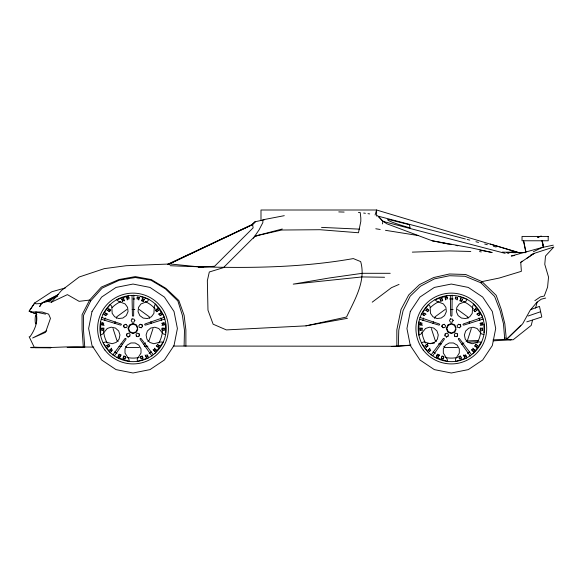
<?xml version="1.0" encoding="UTF-8"?>
<svg xmlns="http://www.w3.org/2000/svg" width="583" height="583" viewBox="0 0 583 583"><rect width="100%" height="100%" fill="white"/><g stroke="black" fill="none" stroke-linecap="round" stroke-linejoin="round"><path stroke-width="0.87" d="M30.841 347.679L50.998 347.679L35.148 347.33C51.166 348.321 67.264 346.054 83.325 347.023L93.776 347.053M165.645 332.806L165.681 323.973M483.956 332.806L483.992 323.973M100.633 335.225L100.706 321.758M418.937 335.225L419.017 321.758M162.409 328.178L161.921 328.193L161.877 330.095L162.373 330.08L162.409 328.178L164.268 328.222L164.231 330.124L163.736 330.138M480.72 328.178L480.232 328.193L480.188 330.095L480.684 330.08L480.72 328.178L482.578 328.222L482.542 330.124L482.046 330.138M410.986 345.063L396.834 346.28L184.111 346.04L184.483 330.342L182.45 315.571L177.866 300.959L165.346 288.804L151.019 280.263L135.336 277.501L119.165 280.263L102.193 288.089L90.7 300.879L83.464 315.527L83.464 329.803L84.768 347.235L67.162 347.439M398.32 346.142L398.779 330.131L403.108 310.535L410.221 296.128L420.518 286.202L434.371 278.9L449.529 275.723L465.066 276.284L480.975 282.835L494.646 296.499L500.076 310.535L503.442 323.645L504.754 339.364L511 339.736L504.754 339.364L493.065 339.853M129.863 336.005L127.99 337.032L129.863 336.005L130.038 334.197L128.559 333.119L126.686 334.146M448.167 336.005L446.294 337.032L448.167 336.005L448.349 334.197L446.87 333.119L444.997 334.146M126.511 335.954L126.905 333.855M444.814 335.954L445.208 333.855M504.754 339.364L505.002 337.579M102.397 325.001L101.624 324.746L101.908 322.873L103.687 323.106L103.402 324.979L104.175 325.234M420.707 325.001L419.935 324.746L420.212 322.873L421.99 323.106L421.713 324.979L422.486 325.234M347.439 318.311L305.937 325.853L226.372 329.905L213.138 324.206L207.971 310.171L207.344 280.722L209.312 271.991L223.413 267.663L255.048 236.108L281.771 230.023L319.943 229.717L358.472 232.748L360.819 221.351L360.819 218.006L360.228 212.555L358.436 212.504M139.155 298.241L139.155 297.425L137.289 297.111L136.954 298.882L138.827 299.188L138.827 300.005M138.827 299.188L139.155 297.425M457.466 298.241L457.466 297.425L455.593 297.111L455.265 298.882L457.138 299.188L457.138 300.005M457.138 299.188L457.466 297.425M382.448 223.908L382.995 221.402L378.367 216.22L465.365 238.979M532.534 320.205L531.215 325.401L513.193 339.736L493.182 340.844M535.602 308.086L537.132 302.023M141.786 300.413L141.647 300.886L143.44 301.513L144.19 299.276L142.398 298.656L141.786 300.413L143.578 301.032M142.267 299.13L142.398 298.656M144.059 299.757L144.19 299.276M460.096 300.413L459.958 300.886L461.751 301.513L462.501 299.276L460.708 298.656L460.096 300.413L461.882 301.032M460.577 299.13L460.708 298.656M462.363 299.757L462.501 299.276M125.075 358.283L124.908 358.749L123.093 358.195L123.793 355.951L125.002 356.315M124.908 358.749L125.607 356.497M443.386 358.283L443.218 358.749L441.404 358.195L442.103 355.951L443.313 356.315M443.218 358.749L443.918 356.497M375.088 215.018L376.589 210.004L519.205 252.811M114.669 323.478L115.215 321.794M116.301 318.427L116.848 316.744L126.846 309.471M125.731 324.221L127.283 325.693L126.715 327.435L124.602 327.712L123.392 326.349L123.771 325.19M124.944 327.821L123.734 326.465L124.303 324.724L126.074 324.337M153.016 328.521L149.197 340.297L147.769 341.332M432.98 323.478L433.519 321.794M434.612 318.427L435.158 316.744L445.15 309.471M444.042 324.221L445.594 325.693L445.026 327.435L442.912 327.712L441.703 326.349L442.082 325.19M443.255 327.821L442.045 326.465L442.614 324.724L444.384 324.337M471.319 328.521L467.5 340.297L466.072 341.332M123.093 358.195L123.261 357.736M441.404 358.195L441.571 357.736M136.874 331.37L137.763 329.235M455.185 331.37L456.074 329.235M56.93 295.668L41.014 303.495L39.695 306.585L42.173 302.912L58.264 294.546M118.05 356.432L119.296 354.151L120.994 354.996L119.748 357.277L118.05 356.432L118.531 355.768M119.748 357.277L120.994 354.996M436.361 356.432L437.607 354.151L439.305 354.996L438.052 357.277L436.361 356.432L436.842 355.768M438.052 357.277L439.305 354.996M107.76 314.186L106.981 313.931L106.113 315.614L104.539 314.754L105.414 313.071L106.186 313.326M426.064 314.186L425.291 313.931L424.417 315.614L422.85 314.754L423.717 313.071L424.497 313.326M134.855 320.242L133.937 322.173L132.108 322.173L131.197 320.606L132.108 318.675M453.166 320.242L452.248 322.173L450.419 322.173L449.508 320.606L450.419 318.675M112.774 355.032L125.01 338.541L125.862 338.402L125.994 339.262L114.443 355.856M431.085 355.032L443.313 338.541L444.166 338.402L444.304 339.262L432.754 355.856M148.847 299.312L147.506 301.404L140.984 303.954L138.514 307.358L138.054 311.665L139.818 315.614L143.214 318.085L147.514 318.551L151.456 316.773L153.919 313.377L154.327 306.366L155.304 304.013L164.18 316.416M467.151 299.312L465.817 301.404L459.287 303.954L456.824 307.358L456.358 311.665L458.129 315.614L461.525 318.085L465.817 318.551L469.76 316.773L472.23 313.377L472.638 306.366L473.615 304.013L482.491 316.416M34.747 302.92L29.15 311.191L36.787 314.201L29.15 311.191L34.747 302.92L51.778 291.77L65.405 287.907M158.824 345.289L159.21 345.595L158.131 347.155L156.601 346.098L157.68 344.538L157.293 344.232M477.134 345.289L477.521 345.595L476.435 347.155L474.912 346.098L475.99 344.538L475.604 344.232M111.615 348.168L111.134 348.831L112.461 350.179L111.164 351.418L109.83 350.062L110.311 349.406M111.164 351.418L111.637 350.755M429.919 348.168L429.445 348.831L430.771 350.179L429.474 351.418L428.141 350.062L428.622 349.406M429.474 351.418L429.948 350.755M102.899 314.39L110.194 304.421L111.761 306.345L112.169 313.348L114.64 316.751L118.582 318.522L122.875 318.056L126.271 315.585L128.041 311.635L127.575 307.328L125.112 303.932L118.582 301.375L116.651 299.72L128.603 295.909M421.21 314.39L428.498 304.421L430.072 306.345L430.48 313.348L432.943 316.751L436.886 318.522L441.185 318.056L444.581 315.585L446.345 311.635L445.886 307.328L443.415 303.932L436.893 301.375L434.962 299.72L446.913 295.909M154.677 353.75L163.174 342.177L160.638 341.973L153.861 343.751L149.867 342.454L146.967 339.24L146.085 335.006L147.375 331.006L150.582 328.098L154.808 327.209L158.802 328.513L163.24 333.935L165.638 334.569M472.988 353.75L481.478 342.177L478.949 341.973L472.172 343.751L468.178 342.454L465.278 339.24L464.389 335.006L465.686 331.006L468.892 328.098L473.119 327.209L477.113 328.513L481.551 333.935L483.948 334.569M109.466 311.759L107.578 310.36L108.722 308.844L110.121 309.872M109.057 311.49L110.202 309.974L110.61 310.251L109.852 311.256M427.776 311.759L425.889 310.36L427.033 308.844L427.448 309.121M427.368 311.49L428.512 309.974L428.92 310.251L428.155 311.256M253.372 238.25L259.114 229.782L262.86 222.56L262.86 219.791L284.278 215.674M480.975 282.835L481.966 281.604L499.245 278.047L521.384 271.314L520.743 262.379L522.011 261.184M42.173 302.912L47.595 301.484L51.472 302.176L61.528 290.436L79.135 277.027L104.284 268.639L126.11 265.724L170.163 263.975L203.212 267.284M141.45 327.712L139.337 327.435L138.769 325.693L140.321 324.221M141.108 327.821L142.66 326.349M459.761 327.712L457.64 327.435L457.079 325.693L458.624 324.221M459.419 327.821L460.964 326.349M168.742 264.223L252.614 224.637L255.245 221.722L264.646 219.689M155.741 349.406L156.222 350.062L154.896 351.418L153.591 350.179L154.918 348.831L154.444 348.168M474.052 349.406L474.533 350.062L473.207 351.418L471.902 350.179L473.228 348.831L472.755 348.168M396.834 346.28L396.834 329.905L401.002 309.478L408.712 294.962L419.439 284.657L433.672 277.537L449.435 273.981L465.7 274.491L481.966 281.604L496.199 295.326L501.278 309.558L504.834 323.791L506.365 339.554L520.874 325.35M506.365 339.554L522.63 323.856L530.034 310.477L536.681 302.504L541.25 299.196L545.681 298.051M109.83 350.062L111.134 348.831M428.141 350.062L429.445 348.831M168.757 264.223L252.118 224.637L255.245 221.722L251.878 224.637M109.844 345.792L107.928 347.155L106.842 345.595L107.236 345.289M106.842 345.595L108.759 344.232L109.48 345.274M107.928 347.155L108.314 346.849M428.155 345.792L426.239 347.155L425.153 345.595L425.539 345.289M425.153 345.595L427.069 344.232L427.791 345.274M426.239 347.155L426.625 346.849M155.85 309.974L157.33 308.844L158.474 310.36L157.002 311.49L156.587 311.759L155.442 310.251L155.85 309.974L157.002 311.49M474.161 309.974L475.641 308.844L476.785 310.36L475.313 311.49L474.897 311.759L473.753 310.251L474.161 309.974L475.313 311.49M372.231 302.169L391.506 287.652L399.042 284.409M136.4 336.296L136.007 334.197L137.486 333.119L139.359 334.146M136.189 336.005L137.85 336.741L139.33 335.662L139.148 333.855M138.557 336.675L139.33 335.662M143.484 344.451L145.626 342.891M454.711 336.296L454.317 334.197L455.797 333.119L457.67 334.146M454.5 336.005L456.161 336.741L457.64 335.662L457.458 333.855M456.868 336.675L457.64 335.662M461.794 344.451L463.937 342.891M534.851 300.675L540.368 296.9L544.26 296.033L547.583 287.12L548.53 277.056L544.777 264.354L545.491 256.046L553.85 246.988L534.086 253.401L530.311 255.303M526.689 258.422L534.086 253.401L520.743 262.379M156.922 309.121L157.33 308.844M158.066 310.63L158.474 310.36M475.232 309.121L475.641 308.844M476.377 310.63L476.785 310.36M101.355 334.78L102.797 333.899L107.243 328.469L111.229 327.172L115.463 328.061L118.662 330.962L119.96 334.963L119.07 339.197L116.17 342.41L112.184 343.708L105.406 341.937L103.096 342.833M419.665 334.78L421.108 333.899L425.554 328.469L429.54 327.172L433.767 328.061L436.973 330.962L438.27 334.963L437.381 339.197L434.481 342.41L430.494 343.708L423.717 341.937L421.407 342.833M159.072 313.931L160.646 313.071L161.52 314.754L159.946 315.614L159.072 313.931L158.299 314.186M477.382 313.931L478.956 313.071L479.824 314.754L478.257 315.614L477.382 313.931L476.61 314.186M57.775 296.098L47.595 301.484L51.77 299.779M46.713 330.787L32.619 337.994L45.54 332.368L50.466 318.384L48.615 314.128L42.158 312L30.651 311.963M145.83 356.621L146.311 357.277L148.002 356.432L147.237 354.807L145.539 355.659L145.065 354.996M464.141 356.621L464.622 357.277L466.313 356.432L465.547 354.807L463.849 355.659L463.376 354.996M533.372 251.732L542.168 247.491L553.252 245.173M51.472 302.176L67.395 294.626L79.135 301.338L89.614 300.077L101.347 287.084L118.954 279.541L135.3 276.604L151.23 279.541L165.9 288.345L178.821 300.478L184.111 315.294L185.89 329.905L185.89 346.28M167.583 264.31L252.118 224.637M164.967 318.996L145.393 325.139L144.628 324.746L145.014 323.973L164.1 317.356M483.271 318.996L463.704 325.139L462.931 324.746L463.325 323.973L482.403 317.356M136.582 332.084L133.026 333.563L129.47 332.084L127.998 328.521L129.47 324.957L133.026 323.478L136.582 324.957M454.893 332.084L451.337 333.563L447.78 332.084L446.301 328.521L447.78 324.957L451.337 323.478L454.893 324.957M531.077 309.478L539.479 306.396L541.782 316.999L526.784 321.867M122 299.757L121.862 299.276L123.654 298.656L124.405 300.886M122.612 301.513L122.481 301.032L124.274 300.413M440.311 299.757L440.172 299.276L441.965 298.656L442.716 300.886M440.923 301.513L440.792 301.032L442.577 300.413M528.111 316.022L540.681 311.694M159.873 313.326L160.646 313.071M160.74 315.009L161.52 314.754M139.978 324.337L142.092 324.607L142.471 325.773M161.6 323.354L164.151 322.873L164.435 324.746L163.655 325.001M163.378 323.12L164.151 322.873M161.877 325.234L164.435 324.746M478.184 313.326L478.956 313.071M479.051 315.009L479.824 314.754M458.282 324.337L460.402 324.607L460.774 325.773M479.911 323.354L482.462 322.873L482.739 324.746L481.966 325.001M481.682 323.12L482.462 322.873M480.188 325.234L482.739 324.746M138.207 361.198L148.271 357.969M456.511 361.198L466.582 357.969M141.05 356.315L142.259 355.951L142.966 358.195L141.152 358.749L140.977 358.283M140.445 356.497L140.612 356.964L142.434 356.417M459.36 356.315L460.57 355.951L461.27 358.195L459.455 358.749L459.287 358.283M458.755 356.497L458.923 356.964L460.738 356.417M542.168 247.491L511.255 256.024L514.716 255.522M282.289 228.995L255.048 236.108L257.664 235.649M305.937 325.853L346.55 317.014C354.508 300.005 366.241 281.137 360.673 261.607L353.32 258.582C292.928 269.244 231.167 268.297 170.112 265.71M537.927 236.953L541.352 236.239L537.701 236.989M126.905 298.241L126.905 297.425L128.77 297.111L129.098 298.882L127.232 299.188L127.232 300.005M445.208 298.241L445.208 297.425L447.081 297.111L447.409 298.882L445.543 299.188L445.543 300.005M427.281 343.671L434.517 343.052M198.344 267.335L214.617 266.234L253.131 227.844L252.614 224.637M41.014 303.495L36.226 303.801L34.783 303.371M391.324 346.47L410.425 345.413M438.613 343.861L441.346 343.708M467.719 342.25L477.725 341.696M412.327 252.126L449.435 250.916L470.78 251.47M466.998 340.946L478.679 340.457M163.779 328.236L164.268 328.222M482.083 328.236L482.578 328.222M102.317 330.138L101.828 330.124L101.785 328.222L104.138 328.193M101.828 330.124L104.175 330.095M420.627 330.138L420.132 330.124L420.095 328.222L422.449 328.193M420.132 330.124L422.486 330.095M119.005 346.557L121.709 346.499M144.292 346.229L147.907 346.215M173.253 346.091L184.111 346.04M390.216 273.303L362.313 273.303L329.49 277.953L293.242 284.132L362.058 276.932L384.561 277.26M132.137 309.471L134.79 309.471M450.448 309.471L453.093 309.471M132.108 319.039L133.937 319.039L134.855 320.606M450.419 319.039L452.248 319.039L453.166 320.606M30.841 347.359L50.998 347.359M139.199 347.57L126.846 347.57L125.418 346.528M457.509 347.57L445.15 347.57L443.729 346.528M35.148 347.643L50.998 347.679M507.866 252.381L525.764 252.577M506.991 252.373L525.902 252.614L502.291 252.133M480.684 330.08L482.542 330.124M162.373 330.08L164.231 330.124M338.759 211.913L344.123 212.074M510.628 252.563L516.05 252.738M420.095 328.222L420.591 328.236M101.785 328.222L102.28 328.236M321.524 227.385L359.478 229.134M419.935 324.746L421.713 324.979M101.624 324.746L103.402 324.979M363.675 213.05L365.395 213.291M367.982 213.662L369.702 213.91M375.787 228.769L380.203 229.476M385.494 230.321L418.157 235.532M439.509 242.47L441.251 242.761M442.993 243.06L444.734 243.351M446.476 243.643L448.21 243.934M381.595 220.017L386.616 223.697L432.185 240.786L471.049 247.819L492.154 252.512L479.809 250.1M432.185 240.786L451.585 244.583M455.993 245.443L457.757 245.786M507.137 252.993L508.908 253.372M479.517 251.564L481.296 251.943M45.54 314.128L35.694 312C38.806 320.672 34.987 329.599 30.01 336.741L29.15 336.741L34.295 347.33M419.913 317.414L439.349 323.973L439.742 324.746L438.97 325.139L419.651 319.258M101.602 317.414L121.038 323.973L121.432 324.746L120.659 325.139L101.34 319.258M467.121 239.438L469.76 240.123M475.91 241.734L478.548 242.426M484.699 244.029L487.337 244.722M493.488 246.332L496.126 247.024M511.058 250.93L515.452 252.075M382.995 221.402L505.148 253.35M490.31 244.037L519.54 252.811M441.936 356.417L443.75 356.964M123.625 356.417L125.44 356.964M422.85 314.754L423.622 315.009M420.212 322.873L420.992 323.12M104.539 314.754L105.312 315.009M101.908 322.873L102.681 323.12M458.785 296.55L466.32 299.035M140.481 296.55L148.009 299.035M434.933 357.233L446.84 361.183M116.622 357.233L128.53 361.183M437.126 354.807L438.824 355.659M118.823 354.807L120.513 355.659M423.717 313.071L425.291 313.931M105.414 313.071L106.981 313.931M425.889 310.36L426.297 310.63M107.578 310.36L107.986 310.63M475.99 344.538L477.521 345.595M157.68 344.538L159.21 345.595M457.509 309.471L467.5 316.744L468.047 318.427M445.026 335.662L446.512 336.741M436.587 341.332L435.158 340.297L431.34 328.521M439.444 343.409L440.872 344.451M139.199 309.471L149.197 316.744L149.736 318.427M126.722 335.662L128.202 336.741M118.276 341.332L116.848 340.297L113.029 328.521M121.133 343.409L122.561 344.451M90.7 300.879L89.614 300.077L82.065 314.747L82.065 329.417L83.325 347.023M427.033 308.844L428.512 309.974M108.722 308.844L110.202 309.974M476.049 346.849L476.435 347.155M474.518 345.792L474.912 346.098M157.738 346.849L158.131 347.155M156.215 345.792L156.601 346.098M473.228 348.831L474.533 350.062M154.918 348.831L156.222 350.062M377.303 215.535L381.42 219.747M470.241 356.016L458.369 339.262L458.508 338.402L459.36 338.541L471.538 354.675M151.937 356.016L140.058 339.262L140.197 338.402L141.05 338.541L153.227 354.675M472.726 350.755L473.207 351.418M471.421 349.523L471.902 350.179M465.832 355.768L466.313 356.432M154.415 350.755L154.896 351.418M153.11 349.523L153.591 350.179M147.528 355.768L148.002 356.432M422.435 344.269L428.614 352.861M104.124 344.269L110.304 352.861M426.683 344.538L427.762 346.098M108.372 344.538L109.458 346.098M463.849 355.659L464.622 357.277M145.539 355.659L146.311 357.277M455.185 325.671L456.074 327.806M136.874 325.671L137.763 327.806M461.102 357.736L461.27 358.195M142.791 357.736L142.966 358.195M440.172 299.276L440.792 301.032M121.862 299.276L122.481 301.032M469.14 321.794L469.687 323.478M460.06 324.724L460.621 326.465M150.829 321.794L151.376 323.478M141.749 324.724L142.31 326.465M458.923 356.964L459.455 358.749M140.612 356.964L141.152 358.749M441.965 298.656L442.096 299.13M123.654 298.656L123.793 299.13M447.686 361.467L447.095 358.99L443.32 353.079L443.32 348.874L445.47 345.121L449.216 342.964L453.414 342.964L457.159 345.121L459.309 348.874L459.309 353.079L455.534 358.99L455.673 361.467M129.382 361.467L128.792 358.99L125.01 353.079L125.01 348.874L127.16 345.121L130.905 342.964L135.103 342.964L138.849 345.121L141.006 348.874L141.006 353.079L137.224 358.99L137.362 361.467M542.226 240.509L543.626 247.338M523.607 240.626L525.881 251.732M523.483 240.735L525.749 251.834M445.208 297.425L445.543 299.188M126.905 297.425L127.232 299.188M480.684 323.106L480.968 324.979M162.373 323.106L162.657 324.979M452.168 295.144L451.949 315.687L451.337 316.299L450.725 315.687L450.338 295.464M133.857 295.144L133.638 315.687L133.026 316.299L132.414 315.687L132.028 295.464M421.954 328.178L421.99 330.08M103.643 328.178L103.687 330.08M455.593 297.111L455.593 297.928M447.081 297.111L447.081 297.928M376.589 216.111L376.589 210.004L260.995 210.004L260.995 220.563M137.289 297.111L137.289 297.928M128.77 297.111L128.77 297.928M162.497 331.173A29.587 29.587 0 0 1 158.795 343.059M151.267 351.811A29.587 29.587 0 0 1 149.066 353.385M139.228 357.452A29.587 29.587 0 0 1 126.824 357.452M116.986 353.385A29.587 29.587 0 0 1 114.778 351.811M107.257 343.059A29.587 29.587 0 0 1 103.555 331.173M104.539 320.533A29.587 29.587 0 0 1 105.377 317.99M112.125 307.576A29.587 29.587 0 0 1 120.921 301.52M133.026 298.933A29.587 29.587 0 0 1 134.782 298.984M145.131 301.52A29.587 29.587 0 0 1 155.136 308.859M160.675 317.99A29.587 29.587 0 0 1 161.513 320.533M480.8 331.173A29.587 29.587 0 0 1 477.105 343.059M469.577 351.811A29.587 29.587 0 0 1 467.369 353.385M457.538 357.452A29.587 29.587 0 0 1 445.128 357.452M435.297 353.385A29.587 29.587 0 0 1 433.089 351.811M425.561 343.059A29.587 29.587 0 0 1 421.961 332.07M422.843 320.533A29.587 29.587 0 0 1 423.681 317.99M430.436 307.576A29.587 29.587 0 0 1 439.225 301.52M449.58 298.984A29.587 29.587 0 0 1 453.093 298.984M463.441 301.52A29.587 29.587 0 0 1 473.447 308.859M478.986 317.99A29.587 29.587 0 0 1 479.824 320.533M92.005 311.497L88.623 328.521L92.005 345.544L101.624 359.973L116.024 369.615L133.011 372.996L149.999 369.615L164.399 359.973L174.018 345.544L177.4 328.521L174.018 311.497L164.399 297.068L149.999 287.426L133.011 284.045L116.024 287.426L101.624 297.068L92.005 311.497M410.308 311.497L406.934 328.521L410.308 345.544L419.935 359.973L434.335 369.615L451.322 372.996L468.302 369.615L482.702 359.973L492.329 345.544L495.703 328.521L492.329 311.497L482.702 297.068L468.302 287.426L451.322 284.045L434.335 287.426L419.935 297.068L410.308 311.497M129.878 325.365L128.573 328.521L129.878 331.676L133.026 332.98L136.174 331.676L137.479 328.521L136.174 325.365L133.026 324.061L129.878 325.365M448.189 325.365L446.884 328.521L448.189 331.676L451.337 332.98L454.485 331.676L455.789 328.521L454.485 325.365L451.337 324.061L448.189 325.365M541.126 236.283L537.562 237.004L541.119 236.29M548.195 236.421L522.033 236.421L522.033 240.779L548.195 240.779L548.195 236.421M409.332 224.681L388.052 219.346A40.861 2.879 14 0 0 410.184 227.931L409.332 224.681M543.392 247.381L542.001 240.553L543.385 247.389M104.911 350.048A35.395 35.395 0 0 0 165.703 342.09A35.395 35.395 0 0 0 128.413 293.424A35.395 35.395 0 0 0 104.911 350.048M112.184 354.267A33.129 33.129 0 0 0 165.747 333.695A33.129 33.129 0 0 0 121.147 297.6A33.129 33.129 0 0 0 112.184 354.267M423.222 350.048A35.395 35.395 0 0 0 484.014 342.09A35.395 35.395 0 0 0 446.724 293.424A35.395 35.395 0 0 0 423.222 350.048M430.494 354.267A33.129 33.129 0 0 0 484.058 333.695A33.129 33.129 0 0 0 439.458 297.6A33.129 33.129 0 0 0 430.494 354.267M36.416 322.086A4.358 0.707 -89.6 0 0 35.949 315.243A4.358 0.707 -89.6 0 0 35.199 321.437A4.358 0.707 -89.6 0 0 36.416 322.086"/></g></svg>
